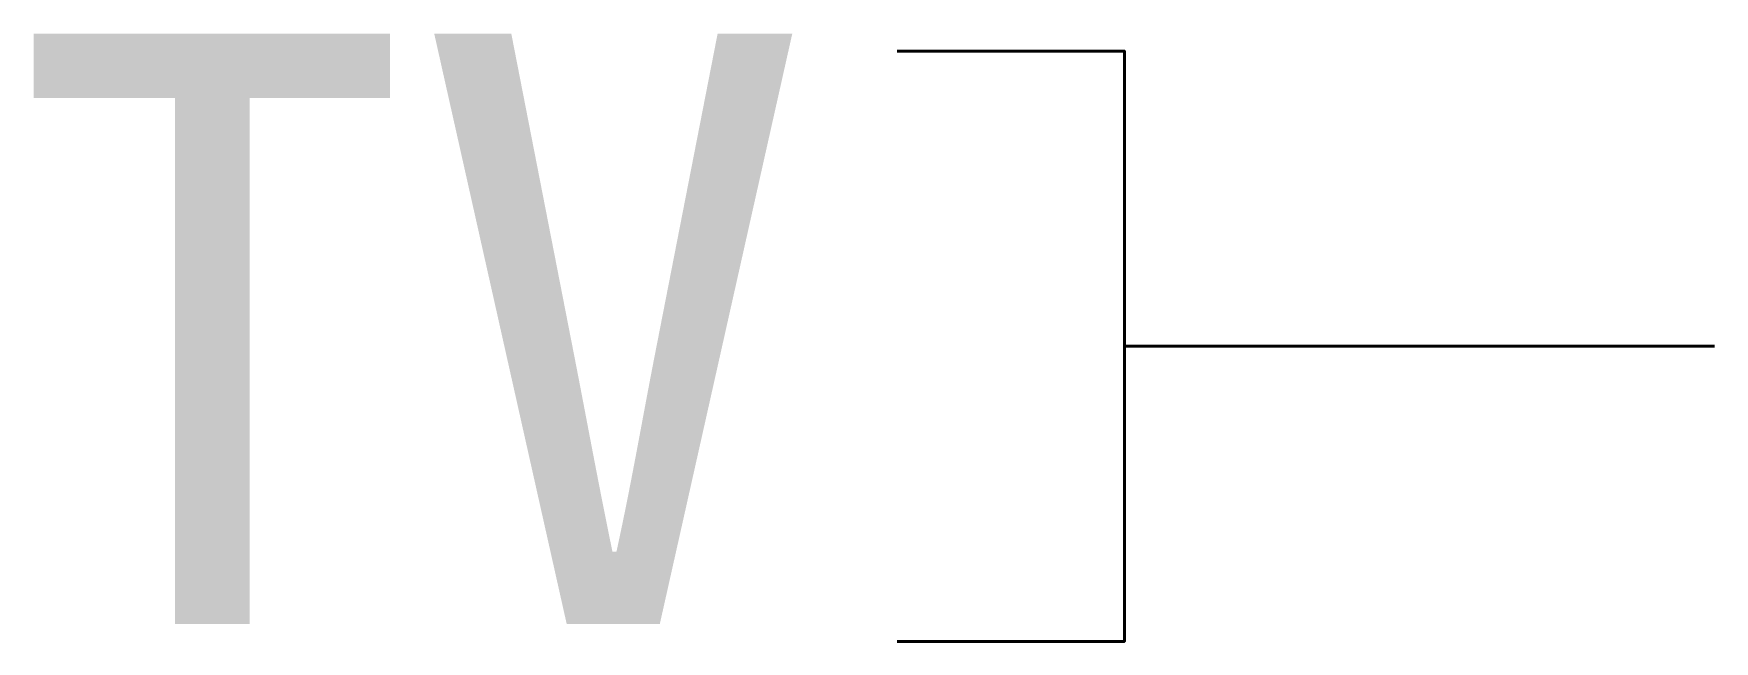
# Model space of a CAD drawing. Header units: inches. Extents: x -1282 to 0, y -225 to 238.
import ezdxf

# ---------------------------------------------------------------- set-up
doc = ezdxf.new("R2010")
doc.units = ezdxf.units.IN
doc.header["$MEASUREMENT"] = 0
doc.layers.add('通信', color=3, linetype='Continuous')
doc.styles.add('宋体', font='', dxfattribs={"width": 0.8})
doc.styles.get('宋体').set_extended_font_data('SimSun')

msp = doc.modelspace()

# ---------------------------------------------------------------- linework, layer by layer
at = {"layer": '通信', "color": 6, "lineweight": 40, "ltscale": 3}
msp.add_line((0, 0), (-449.9, 0), dxfattribs=at)
msp.add_lwpolyline([(-623.2, 225), (-449.9, 225), (-449.9, 0), (-449.9, -225), (-623.2, -225)], dxfattribs=at)

# ---------------------------------------------------------------- texts
at = {"layer": '通信', "color": 6, "lineweight": 40, "ltscale": 3, "insert": (-686.6, 238.3), "char_height": 450, "attachment_point": 3, "style": '宋体'}
msp.add_mtext('{\\W1;TV}', dxfattribs=at)

doc.saveas('drawing.dxf')
